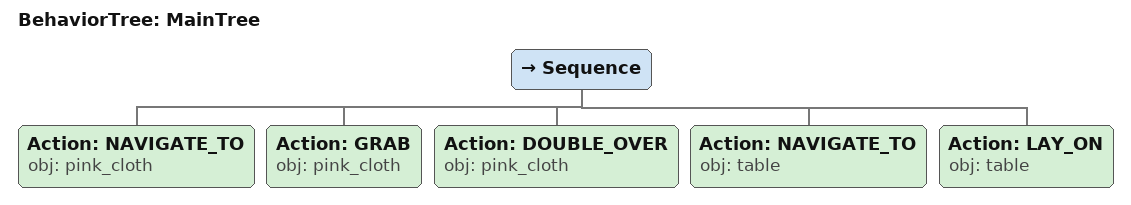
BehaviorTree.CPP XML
<root main_tree_to_execute="MainTree">
  <BehaviorTree ID="MainTree">
    <Sequence>
      <!-- Navigate to pink_cloth -->
      <Action ID="NAVIGATE_TO" obj="pink_cloth" />
      <!-- Grab pink_cloth -->
      <Action ID="GRAB" obj="pink_cloth" />
      <!-- Double over pink_cloth -->
      <Action ID="DOUBLE_OVER" obj="pink_cloth" />
      <!-- Navigate to table -->
      <Action ID="NAVIGATE_TO" obj="table" />
      <!-- Lay on table -->
      <Action ID="LAY_ON" obj="table" />
    </Sequence>
  </BehaviorTree>
</root>
